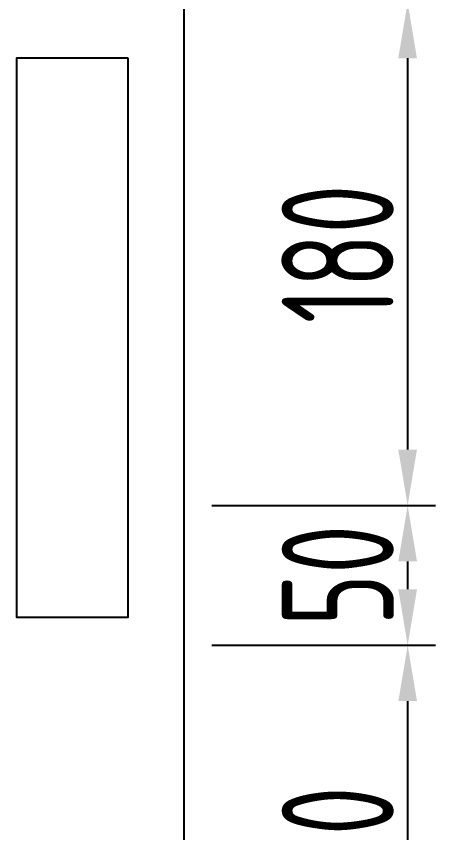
# Model space of a CAD drawing. Header units: millimetres. Extents: x 30557 to 235556, y -116603 to -73383.
# Drawn here: x 132038.7 to 132188.6, y -74798.6 to -74506.5 of the extents above; entities that cross this region are included whole.
import ezdxf

# ---------------------------------------------------------------- set-up
doc = ezdxf.new("R2010")
doc.units = ezdxf.units.MM
doc.layers.add('_Drawing', color=7, linetype='Continuous', lineweight=25)
doc.styles.add('supcon', font='sceie.shx', dxfattribs={"width": 0.75, "height": 40, "bigfont": 'sceic.shx'})
doc.dimstyles.new('supcon', dxfattribs={"dimtxt": 20, "dimasz": 20, "dimexe": 10, "dimexo": 10, "dimgap": 5, "dimtad": 1, "dimtoh": 1, "dimdec": 0, "dimzin": 0, "dimdsep": 46, "dimtxsty": 'supcon', "dimcen": 0.09, "dimclrd": 2, "dimclre": 2, "dimclrt": 2, "dimadec": 0, "dimazin": 0, "dimtfac": 1, "dimtdec": 0, "dimtofl": 0, "dimtmove": 0, "dimatfit": 3, "dimfxl": 1, "dimtolj": 1, "dimtzin": 0, "dimarcsym": 0})

# ---------------------------------------------------------------- blocks, each defined once
blk = doc.blocks.new('*D498')
at = {"color": 2, "linetype": 'Continuous', "lineweight": -2}
for p, q in [((132108.54, -74501.52), (132188.54, -74501.52)), ((132178.54, -74521.52), (132178.54, -74661.52)), ((132108.54, -74681.52), (132188.54, -74681.52))]:
    blk.add_line(p, q, dxfattribs=at)
at = {"color": 2}
for points in [[(132181.87, -74521.52), (132175.2, -74521.52), (132178.54, -74501.52)], [(132175.2, -74661.52), (132181.87, -74661.52), (132178.54, -74681.52)]]:
    blk.add_solid(points, dxfattribs=at)
at = {"layer": 'DEFPOINTS', "color": 0}
for p in [(132098.54, -74501.52), (132098.54, -74681.52), (132178.54, -74681.52)]:
    blk.add_point(p, dxfattribs=at)
at = {"color": 2, "insert": (132153.54, -74591.52), "char_height": 40, "attachment_point": 5, "rotation": 90, "style": 'supcon'}
blk.add_mtext('\\A1;180', dxfattribs=at)
blk = doc.blocks.new('*D499')
at = {"color": 2, "linetype": 'Continuous', "lineweight": -2}
for p, q in [((132108.55, -74681.52), (132188.55, -74681.52)), ((132178.55, -74701.52), (132178.55, -74711.52)), ((132108.55, -74731.52), (132188.55, -74731.52))]:
    blk.add_line(p, q, dxfattribs=at)
at = {"color": 2}
for points in [[(132181.89, -74701.52), (132175.22, -74701.52), (132178.55, -74681.52)], [(132175.22, -74711.52), (132181.89, -74711.52), (132178.55, -74731.52)]]:
    blk.add_solid(points, dxfattribs=at)
at = {"layer": 'DEFPOINTS', "color": 0}
for p in [(132098.55, -74681.52), (132098.55, -74731.52), (132178.55, -74731.52)]:
    blk.add_point(p, dxfattribs=at)
at = {"color": 2, "insert": (132153.55, -74706.52), "char_height": 40, "attachment_point": 5, "rotation": 90, "style": 'supcon'}
blk.add_mtext('\\A1;50', dxfattribs=at)
blk = doc.blocks.new('*D500')
at = {"color": 2, "linetype": 'Continuous', "lineweight": -2}
for p, q in [((132108.55, -74731.52), (132188.55, -74731.52)), ((132178.55, -74751.52), (132178.55, -74861.46)), ((132118.57, -74881.46), (132188.55, -74881.46))]:
    blk.add_line(p, q, dxfattribs=at)
at = {"color": 2}
for points in [[(132181.89, -74751.52), (132175.22, -74751.52), (132178.55, -74731.52)], [(132175.22, -74861.46), (132181.89, -74861.46), (132178.55, -74881.46)]]:
    blk.add_solid(points, dxfattribs=at)
at = {"layer": 'DEFPOINTS', "color": 0}
for p in [(132098.55, -74731.52), (132108.57, -74881.46), (132178.55, -74881.46)]:
    blk.add_point(p, dxfattribs=at)
at = {"color": 2, "insert": (132153.55, -74806.49), "char_height": 40, "attachment_point": 5, "rotation": 90, "style": 'supcon'}
blk.add_mtext('\\A1;150', dxfattribs=at)

msp = doc.modelspace()

# ---------------------------------------------------------------- linework, layer by layer
msp.add_lwpolyline([(132078.71, -74521.51), (132038.71, -74521.51), (132038.71, -74721.51), (132078.71, -74721.51)], close=True)
at = {"layer": '_Drawing', "color": 1}
msp.add_line((132098.55, -73721.46), (132098.54, -75621.51), dxfattribs=at)

# ---------------------------------------------------------------- dimensions: what is measured, and where the dimension line sits
at = {"linetype": 'Continuous'}
for base, p1, p2, picture, middle in [((132178.54, -74681.52), (132098.54, -74501.52), (132098.54, -74681.52), '*D498', (132153.54, -74591.52)), ((132178.55, -74881.46), (132098.55, -74731.52), (132108.57, -74881.46), '*D500', (132153.55, -74806.49))]:
    dim = msp.add_linear_dim(base=base, p1=p1, p2=p2, angle=90, dimstyle='supcon', dxfattribs=at)
    dim.commit()
    dim.dimension.update_dxf_attribs({"geometry": picture, "text_midpoint": middle})
dim = msp.add_linear_dim(base=(132178.55, -74731.52), p1=(132098.55, -74681.52), p2=(132098.55, -74731.52), angle=90, dimstyle='supcon', dxfattribs=at)
dim.commit()
dim.dimension.update_dxf_attribs({"geometry": '*D499', "text_midpoint": (132178.55, -74706.52), "dimtype": 160})

doc.saveas('drawing.dxf')
